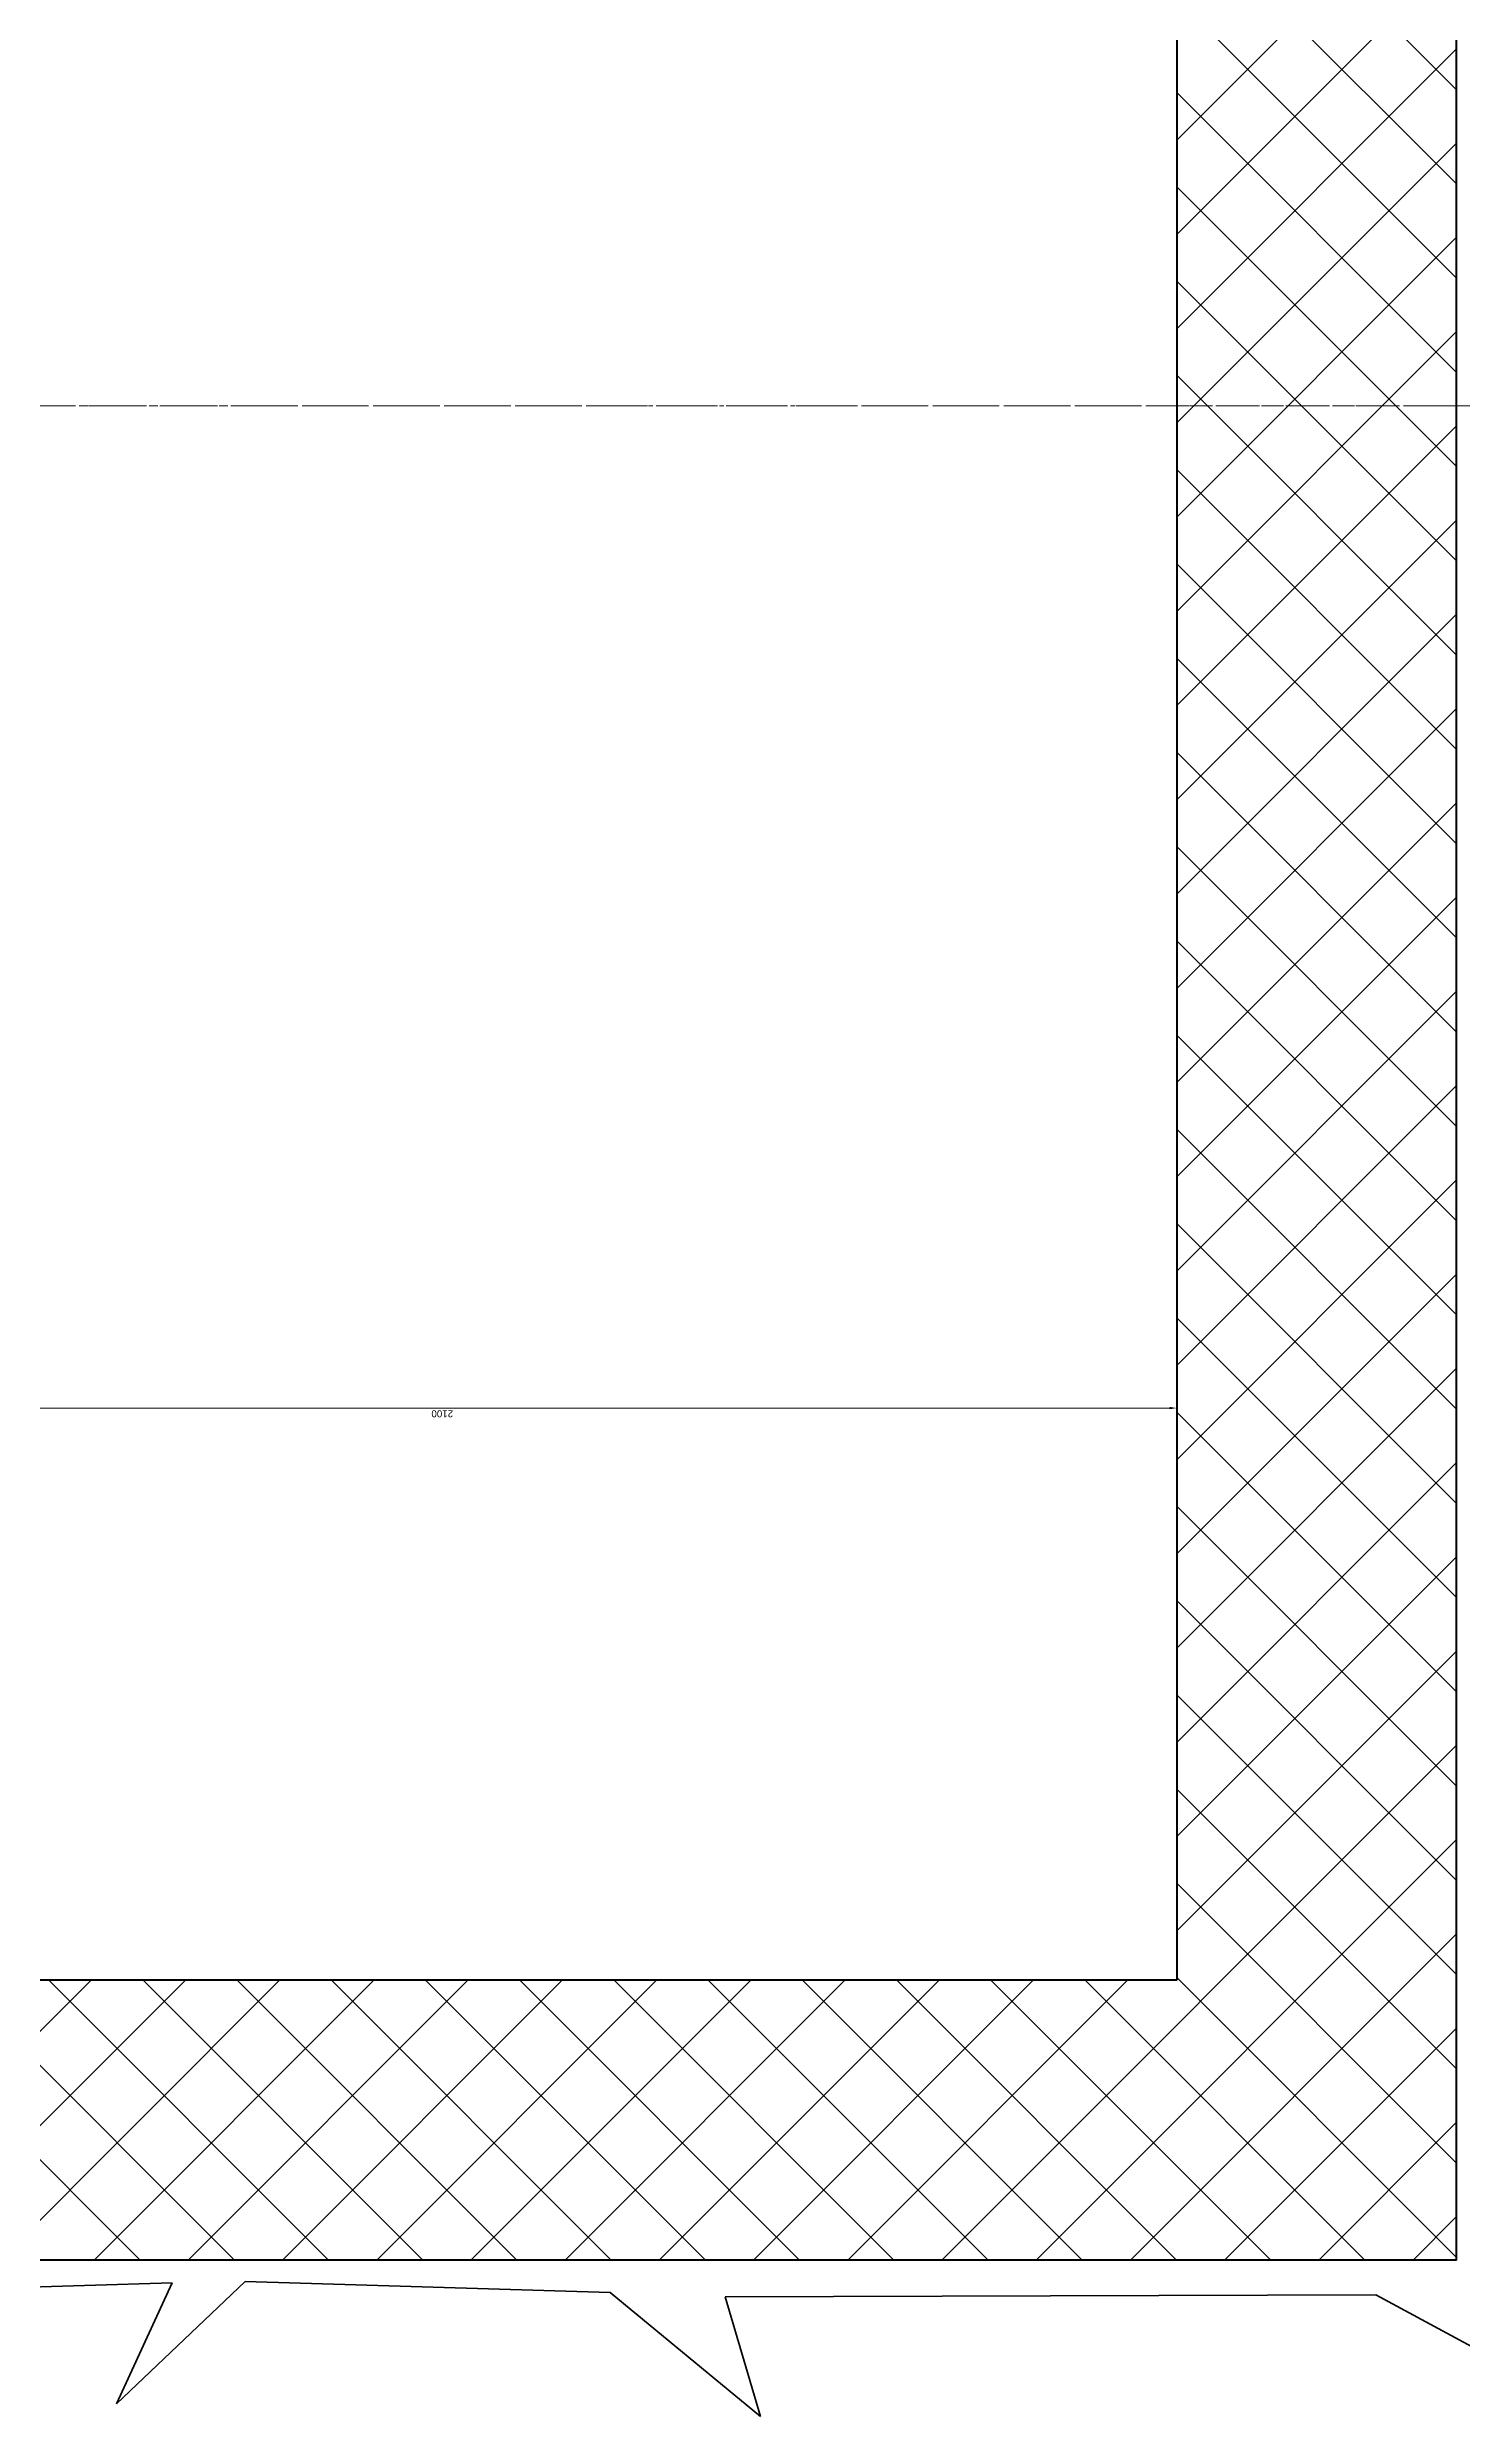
# Model space of a CAD drawing. Header units: millimetres. Extents: x 47631 to 558803, y 29659 to 315570.
# Drawn here: x 508542 to 510566, y 301076 to 304462 of the extents above; entities that cross this region are included whole.
import ezdxf

# ---------------------------------------------------------------- set-up
doc = ezdxf.new("R2010")
doc.units = ezdxf.units.MM
doc.linetypes.add('GP kota 13.83_20.63_22.63_PBS_arhitektura$0$CENTER', pattern=[50.8, 31.75, -6.35, 6.35, -6.35])
doc.linetypes.add('GP kota 13.83_20.63_22.63_PBS_strojarstvo_rashladni_sustav$0$CENTER', pattern=[2, 1.25, -0.25, 0.25, -0.25])
doc.styles.add('GP kota 13.83_20.63_22.63_PBS_strojarstvo_rashladni_sustav$0$Arial', font='arial.ttf')

msp = doc.modelspace()

# ---------------------------------------------------------------- linework, layer by layer
at = {"color": 3, "linetype": 'Continuous', "lineweight": 40}
for p, q in [((510556.8, 301299.5), (510556.8, 306599.5)), ((510156.8, 306199.5), (510156.8, 301699.5)), ((510156.8, 301699.5), (491656.8, 301699.5)), ((510556.8, 301299.5), (487956.8, 301299.5))]:
    msp.add_line(p, q, dxfattribs=at)
at = {"color": 1, "linetype": 'Continuous', "lineweight": -3}
for p, q in [((510156.8, 306199.5), (510156.8, 301699.5)), ((510156.8, 301699.5), (491656.8, 301699.5))]:
    msp.add_line(p, q, dxfattribs=at)
at = {"color": 8, "linetype": 'Continuous', "lineweight": 5}
for p, q in [((510156.8, 304801.5), (510556.8, 304401.5)), ((510556.8, 304729.3), (510156.8, 304329.3)), ((510156.8, 304666.8), (510556.8, 304266.8)), ((510556.8, 304594.6), (510156.8, 304194.6)), ((510156.8, 304532.1), (510556.8, 304132.1)), ((510556.8, 304459.9), (510156.8, 304059.9)), ((510156.8, 304397.4), (510556.8, 303997.4)), ((510556.8, 304325.2), (510156.8, 303925.2)), ((510156.8, 304262.7), (510556.8, 303862.7)), ((510556.8, 304190.5), (510156.8, 303790.5)), ((510156.8, 304128), (510556.8, 303728)), ((510556.8, 304055.8), (510156.8, 303655.8)), ((510156.8, 303993.3), (510556.8, 303593.3)), ((510556.8, 303921.1), (510156.8, 303521.1)), ((510156.8, 303858.5), (510556.8, 303458.5)), ((510556.8, 303786.4), (510156.8, 303386.4)), ((510156.8, 303723.8), (510556.8, 303323.8)), ((510556.8, 303651.7), (510156.8, 303251.7)), ((510156.8, 303589.1), (510556.8, 303189.1)), ((510556.8, 303517), (510156.8, 303117)), ((510156.8, 303454.4), (510556.8, 303054.4)), ((510556.8, 303382.3), (510156.8, 302982.3)), ((510156.8, 303319.7), (510556.8, 302919.7)), ((510556.8, 303247.6), (510156.8, 302847.6)), ((510156.8, 303185), (510556.8, 302785)), ((510556.8, 303112.9), (510156.8, 302712.9)), ((510156.8, 303050.3), (510556.8, 302650.3)), ((510556.8, 302978.1), (510156.8, 302578.1)), ((510156.8, 302915.6), (510556.8, 302515.6)), ((510556.8, 302843.4), (510156.8, 302443.4)), ((510156.8, 302780.9), (510556.8, 302380.9)), ((510556.8, 302708.7), (510156.8, 302308.7)), ((510156.8, 302646.2), (510556.8, 302246.2)), ((510556.8, 302574), (510156.8, 302174)), ((510156.8, 302511.5), (510556.8, 302111.5)), ((510556.8, 302439.3), (510156.8, 302039.3)), ((510156.8, 302376.8), (510556.8, 301976.8)), ((510556.8, 302304.6), (510156.8, 301904.6)), ((510156.8, 302242.1), (510556.8, 301842.1)), ((510556.8, 302169.9), (510156.8, 301769.9)), ((510156.8, 302107.4), (510556.8, 301707.4)), ((510556.8, 302035.2), (509821.1, 301299.5)), ((510156.8, 301972.7), (510556.8, 301572.7)), ((510556.8, 301900.5), (509955.8, 301299.5)), ((510156.8, 301838), (510556.8, 301438)), ((510556.8, 301765.8), (510090.5, 301299.5)), ((508604.6, 301699.5), (508204.6, 301299.5)), ((508274.7, 301699.5), (508674.7, 301299.5)), ((508739.3, 301699.5), (508339.3, 301299.5)), ((508409.4, 301699.5), (508809.4, 301299.5)), ((508874, 301699.5), (508474, 301299.5)), ((508544.1, 301699.5), (508944.1, 301299.5)), ((509008.7, 301699.5), (508608.7, 301299.5)), ((508678.8, 301699.5), (509078.8, 301299.5)), ((509143.4, 301699.5), (508743.4, 301299.5)), ((508813.5, 301699.5), (509213.5, 301299.5)), ((509278.1, 301699.5), (508878.1, 301299.5)), ((508948.2, 301699.5), (509348.2, 301299.5)), ((509412.9, 301699.5), (509012.9, 301299.5)), ((509082.9, 301699.5), (509482.9, 301299.5)), ((509547.6, 301699.5), (509147.6, 301299.5)), ((509217.6, 301699.5), (509617.6, 301299.5)), ((509682.3, 301699.5), (509282.3, 301299.5)), ((509352.3, 301699.5), (509752.3, 301299.5)), ((509817, 301699.5), (509417, 301299.5)), ((509487, 301699.5), (509887, 301299.5)), ((509951.7, 301699.5), (509551.7, 301299.5)), ((509621.7, 301699.5), (510021.7, 301299.5)), ((510086.4, 301699.5), (509686.4, 301299.5)), ((509756.4, 301699.5), (510156.4, 301299.5)), ((509891.1, 301699.5), (510291.1, 301299.5)), ((510025.8, 301699.5), (510425.8, 301299.5)), ((510156.8, 301703.3), (510556.8, 301303.3)), ((510556.8, 301631.1), (510225.2, 301299.5)), ((510556.8, 301496.4), (510359.9, 301299.5)), ((510556.8, 301361.7), (510494.6, 301299.5))]:
    msp.add_line(p, q, dxfattribs=at)
at = {"color": 4, "linetype": 'GP kota 13.83_20.63_22.63_PBS_strojarstvo_rashladni_sustav$0$CENTER', "lineweight": 9, "ltscale": 50}
msp.add_line((487612.7, 303949.5), (510900.9, 303949.5), dxfattribs=at)
at = {"color": 2, "linetype": 'GP kota 13.83_20.63_22.63_PBS_arhitektura$0$CENTER', "lineweight": 18}
msp.add_line((512138.3, 303949.5), (491656.8, 303949.5), dxfattribs=at)
at = {"color": 5, "linetype": 'Continuous', "lineweight": 20}
for p, q in [((508066.8, 302517.2), (510146.8, 302517.2)), ((510156.8, 301702.5), (510156.8, 302521.2))]:
    msp.add_line(p, q, dxfattribs=at)
at = {"color": 253, "linetype": 'Continuous', "lineweight": 35}
for p, q in [((508192.7, 301251.1), (508720.5, 301266.7)), ((508641.1, 301094.1), (508824.7, 301268.6)), ((508720.5, 301266.7), (508641.1, 301094.1)), ((508824.7, 301268.6), (509346.9, 301253.3)), ((509346.9, 301253.3), (509561.7, 301075.7)), ((509511, 301247.1), (510441.6, 301249.9)), ((509561.7, 301075.7), (509511, 301247.1)), ((510441.6, 301249.9), (510763.8, 301075.7))]:
    msp.add_line(p, q, dxfattribs=at)
at = {"color": 5, "linetype": 'Continuous', "lineweight": 20}
msp.add_solid([(510146.8, 302518.8), (510146.8, 302515.5), (510156.8, 302517.2)], dxfattribs=at)

# ---------------------------------------------------------------- texts
at = {"color": 5, "linetype": 'Continuous', "lineweight": 20, "style": 'GP kota 13.83_20.63_22.63_PBS_strojarstvo_rashladni_sustav$0$Arial'}
msp.add_text('2100', height=10, rotation=180, dxfattribs=at).set_placement((509122.2, 302514))

doc.saveas('drawing.dxf')
